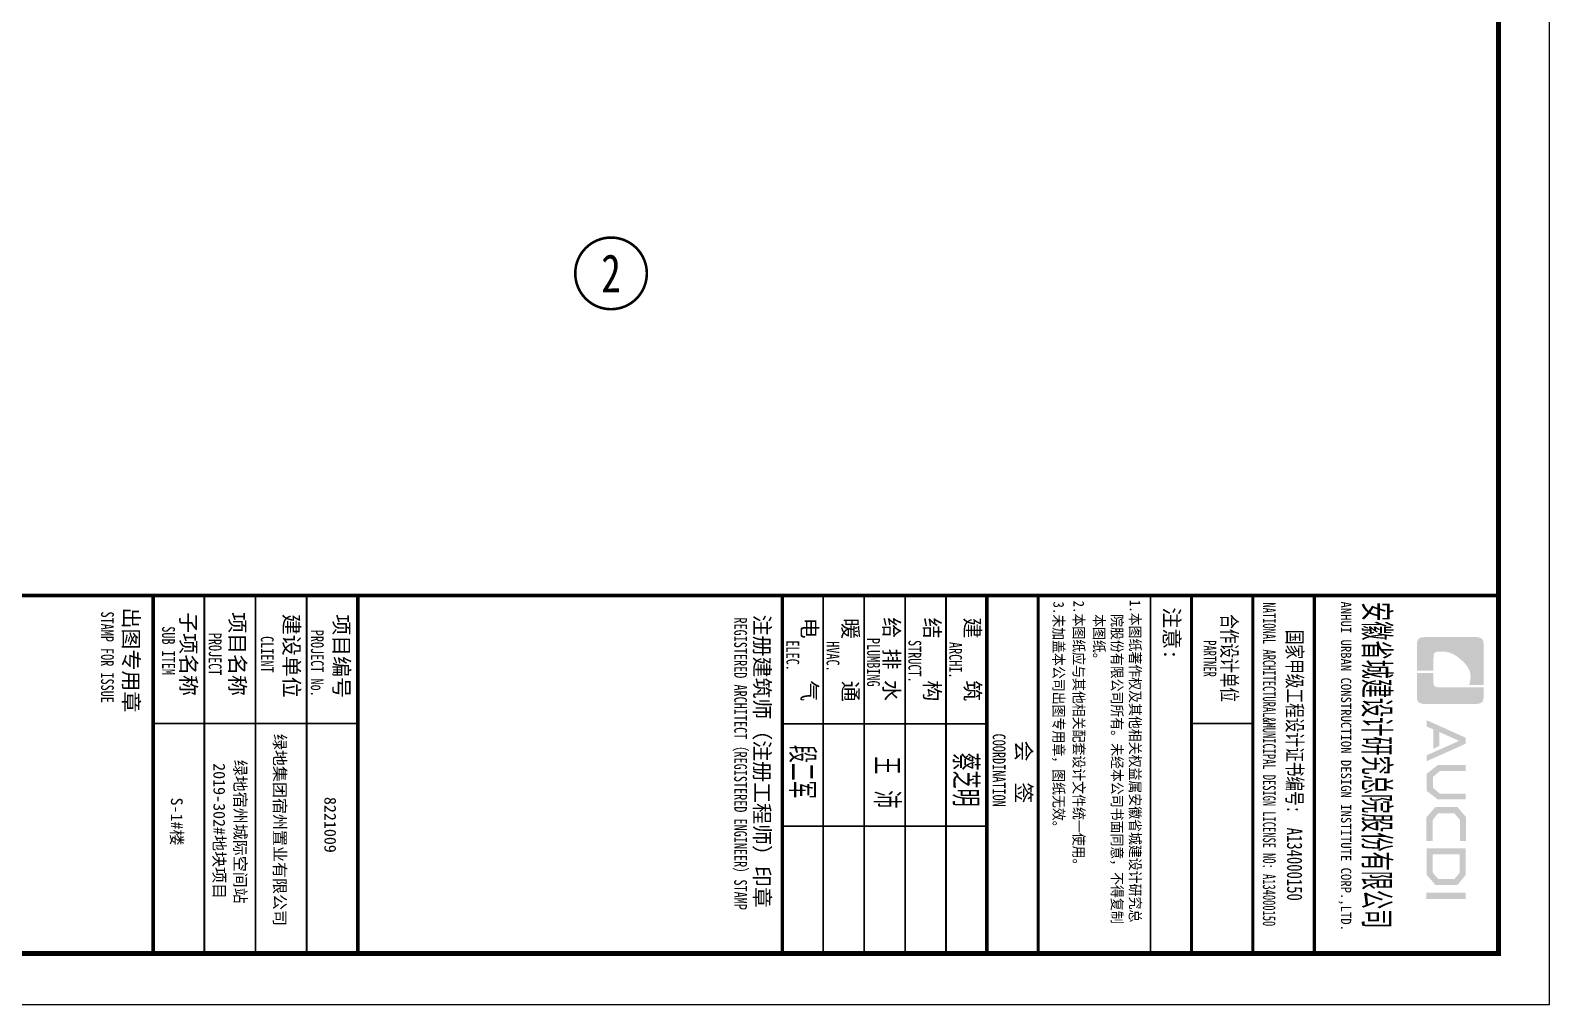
# Model space of a CAD drawing. Extents: x 169490 to 7584583, y -2399407 to 1374371.
# Drawn here: x 744359 to 750299, y 467365 to 471173 of the extents above; entities that cross this region are included whole.
import ezdxf
from ezdxf.enums import TextEntityAlignment as Align

# ---------------------------------------------------------------- set-up
doc = ezdxf.new("R2010")
doc.units = 0
doc.header["$LTSCALE"] = 100
doc.layers.get('0').update_dxf_attribs({"linetype": 'CONTINUOUS'})
for name, color, linetype in [('DIM_IDEN', 3, 'CONTINUOUS'), ('图框', 140, 'CONTINUOUS'), ('图签文字', 147, 'CONTINUOUS')]:
    doc.layers.add(name, color=color, linetype=linetype)
doc.layers.add('图签', color=147, linetype='CONTINUOUS', lineweight=18)
doc.styles.add('HT', font='simhei.ttf')
doc.styles.add('宋体', font='')
doc.styles.add('建筑图签-1', font='simhei.ttf', dxfattribs={"width": 0.7})
doc.styles.add('建筑图签-2', font='TXT.shx', dxfattribs={"width": 0.5, "bigfont": 'HZTXT.shx'})
doc.styles.add('黑体', font='simhei.ttf', dxfattribs={"width": 0.7})
doc.styles.get('宋体').set_extended_font_data('SimSun')

# ---------------------------------------------------------------- blocks, each defined once
blk = doc.blocks.new('院标1')
h = blk.add_hatch(color=150)
h.dxf.hatch_style = 1
h.set_gradient(color1=(33, 113, 253), color2=(33, 113, 253), tint=1, name='INVCURVED')
edge = h.paths.add_edge_path()
edge.add_spline(control_points=[(116373, 648379), (116379, 648379), (116382, 648379), (116391, 648379), (116391, 648379), (116391, 648379), (116616, 648379), (116616, 648379), (116616, 648379), (116616, 648379), (116616, 648054), (116616, 648054), (116616, 648054), (116616, 648054), (116108, 648054), (116108, 648054), (116108, 648054), (116028, 648054), (115963, 648111), (115963, 648199), (115963, 648199), (115963, 648199), (115963, 649215), (115963, 649215), (115963, 649215), (115963, 649295), (116018, 649360), (116108, 649360), (116108, 649360), (116108, 649360), (116897, 649360), (116897, 649360), (116897, 649360), (116897, 649360), (116897, 649080), (116897, 649080), (116897, 649080), (116897, 649080), (116566, 649140), (116356, 648859), (116356, 648859), (116245, 648719), (116240, 648545), (116247, 648466), (116247, 648466), (116254, 648386), (116247, 648466), (116247, 648466), (116247, 648466), (116247, 648466), (116258, 648374), (116373, 648379)], knot_values=[0, 0, 0, 0, 0.071429, 0.071429, 0.071429, 0.107143, 0.142857, 0.142857, 0.142857, 0.178571, 0.214286, 0.214286, 0.214286, 0.25, 0.285714, 0.285714, 0.285714, 0.321429, 0.357143, 0.357143, 0.357143, 0.392857, 0.428571, 0.428571, 0.428571, 0.464286, 0.5, 0.5, 0.5, 0.535714, 0.571429, 0.571429, 0.571429, 0.607143, 0.642857, 0.642857, 0.642857, 0.678571, 0.714286, 0.714286, 0.714286, 0.75, 0.785714, 0.785714, 0.785714, 0.821429, 0.857143, 0.857143, 0.857143, 0.928571, 1, 1, 1, 1], degree=3, periodic=0)
h = blk.add_hatch(color=150)
h.dxf.hatch_style = 1
h.set_gradient(color1=(33, 113, 253), color2=(33, 113, 253), tint=1, name='INVCURVED')
edge = h.paths.add_edge_path()
edge.add_spline(control_points=[(117268, 649215), (117268, 649215), (117268, 648199), (117268, 648199), (117268, 648199), (117268, 648114), (117212, 648054), (117123, 648054), (117123, 648054), (117123, 648054), (116663, 648054), (116663, 648054), (116663, 648054), (116663, 648054), (116663, 648379), (116663, 648379), (116663, 648379), (116663, 648379), (116865, 648379), (116865, 648379), (116865, 648379), (116907, 648379), (116941, 648413), (116941, 648455), (116941, 648455), (116941, 648455), (116941, 649360), (116941, 649360), (116941, 649360), (116941, 649360), (117123, 649360), (117123, 649360), (117123, 649360), (117204, 649360), (117268, 649306), (117268, 649215)], knot_values=[0, 0, 0, 0, 0.1, 0.1, 0.1, 0.15, 0.2, 0.2, 0.2, 0.25, 0.3, 0.3, 0.3, 0.35, 0.4, 0.4, 0.4, 0.45, 0.5, 0.5, 0.5, 0.55, 0.6, 0.6, 0.6, 0.65, 0.7, 0.7, 0.7, 0.75, 0.8, 0.8, 0.8, 0.9, 1, 1, 1, 1], degree=3, periodic=0)
blk = doc.blocks.new('tq123')
at = {"layer": '图框'}
h = blk.add_hatch(color=256, dxfattribs=at)
h.paths.add_polyline_path([(-1187, 56758), (-1061, 56758), (-1061, 55988), (-1187, 55988)])
h.paths.add_polyline_path([(-1939, 56642), (-1939, 56116), (-1579, 56116), (-1455, 56223), (-1455, 56541), (-1575, 56642)], flags=16)
h.paths.add_polyline_path([(-2057, 56760), (-2057, 55998), (-1535, 55998), (-1337, 56168), (-1337, 56596), (-1532, 56760)])
h.paths.add_polyline_path([(-2200, 56764), (-2200, 56648), (-2607, 56648), (-2740, 56537), (-2740, 56218), (-2607, 56115), (-2198, 56115), (-2198, 55993), (-2662, 55993), (-2864, 56168), (-2864, 56596), (-2666, 56764)])
h.paths.add_polyline_path([(-3683, 56762), (-3563, 56762), (-3563, 56251), (-3449, 56120), (-3238, 56120), (-3124, 56251), (-3124, 56762), (-3010, 56762), (-3010, 56214), (-3174, 55997), (-3512, 55997), (-3683, 56216)])
h.paths.add_polyline_path([(-4215, 56760), (-4098, 56760), (-3756, 55996), (-3872, 55996), (-4153, 56630), (-4328, 56242), (-4057, 56242), (-3996, 56127), (-4377, 56127), (-4436, 55994), (-4559, 55994)])
for p, q in [((-6995, 53800), (5, 53800)), ((-6995, 53800), (5, 53800)), ((-6995, 52600), (5, 52600))]:
    blk.add_line(p, q, dxfattribs=at)
for points, const_width in [([(-6995, 0), (-6995, 57400)], 70), ([(-6995, 53800), (5, 53800)], 60), ([(-6995, 52600), (5, 52600)], 60), ([(-6995, 52600), (5, 52600)], 60), ([(-4495, 52600), (-4495, 51400)], 35), ([(-6995, 51400), (5, 51400)], 60), ([(-6995, 51400), (5, 51400)], 60), ([(-6995, 50599), (5, 50599)], 35), ([(-6987, 48400), (13, 48400)], 60), ([(-6987, 47400), (13, 47400)], 70), ([(-6987, 47400), (13, 47400)], 70), ([(-4487, 47400), (-4487, 43400)], 35), ([(-2487, 47400), (-2487, 43400)], 35), ([(-6987, 46600), (13, 46600)], 35), ([(-6987, 45800), (13, 45800)], 35), ([(-6987, 45000), (13, 45000)], 35), ([(-6987, 44200), (13, 44200)], 35), ([(-6987, 43400), (13, 43400)], 70), ([(-6995, 35100), (5, 35100)], 70), ([(-6995, 35100), (5, 35100)], 70), ([(-4495, 31100), (-4495, 35100)], 35), ([(-6995, 34100), (5, 34100)], 35), ([(-6995, 33100), (5, 33100)], 35), ([(-6995, 32100), (5, 32100)], 35), ([(5, 31100), (-6995, 31100)], 70)]:
    blk.add_lwpolyline(points, dxfattribs=dict(at, const_width=const_width))
blk.add_blockref('院标1', (-122144, -592249))
for s, height, style, width, p in [('ANHUI URBAN CONSTRUCTION DESIGN INSTITUTE CORP.,LTD.', 200, '建筑图签-1', 0.91, (-6877, 54322)), ('NATIONAL ARCHITECTURAL&MUNICIPAL DESIGN LICENSE NO: A134000150', 250, '建筑图签-1', 0.6, (-6858, 52795)), ('PARTNER', 250, '建筑图签-1', 0.6, (-6120, 51634)), ('1.本图纸著作权及其他相关权益属安徽省城建设计研究总', 210, 'HT', 0.88, (-6909, 50193)), ('院股份有限公司所有。未经本公司书面同意，不得复制', 210, 'HT', 0.88, (-6630, 49839)), ('本图纸。', 210, 'HT', 0.88, (-6630, 49489)), (' 2.本图纸应与其他相关配套设计文件统一使用。 ', 210, 'HT', 0.88, (-7020, 49092)), ('3.未加盖本公司出图专用章，图纸无效。', 210, 'HT', 0.88, (-6877, 48698)), ('COORDINATION', 250, '建筑图签-1', 0.7, (-4295, 47513)), ('ARCHI.', 250, '建筑图签-1', 0.7, (-6086, 46662)), ('STRUCT.', 250, '建筑图签-1', 0.7, (-6125, 45865)), ('PLUMBING', 250, '建筑图签-1', 0.7, (-6166, 45058)), ('HVAC.', 250, '建筑图签-1', 0.7, (-6101, 44265)), ('ELEC.', 250, '建筑图签-1', 0.7, (-6117, 43480)), ('REGISTERED ARCHITECT（REGISTERED ENGINEER）STAMP', 250, '建筑图签-1', 0.7, (-6566, 42459)), ('PROJECT No.', 250, '建筑图签-1', 0.7, (-6325, 34185, -1799)), ('CLIENT', 250, '建筑图签-1', 0.7, (-6201, 33206)), ('PROJECT', 250, '建筑图签-1', 0.7, (-6266, 32187)), ('SUB ITEM', 250, '建筑图签-1', 0.7, (-6393, 31276)), ('STAMP FOR ISSUE', 250, '建筑图签-1', 0.7, (-6682, 30081))]:
    blk.add_text(s, height=height, dxfattribs=dict(at, style=style, width=width)).set_placement(p)
at = {"layer": '图签', "color": 2, "style": '宋体'}
for s, height, p in [('8221009', 229.3, (-3058, 34448)), ('绿地集团宿州置业有限公司', 229.34, (-4290, 33462)), ('绿地宿州城际空间站', 229.3, (-3785, 32688)), ('2019-302#地块项目', 229.34, (-3718, 32279)), ('S-1#楼', 229.3, (-3046, 31448))]:
    blk.add_text(s, height=height, dxfattribs=at).set_placement(p)
at = {"layer": '图签文字', "color": 7, "style": '建筑图签-1'}
for s, height, width, p in [('安徽省城建设计研究总院股份有限公司', 500, 0.55, (-6867, 54777)), ('国家甲级工程设计证书编号:  A134000150', 300, 0.7, (-6323, 53267)), ('合作设计单位', 300, 0.7, (-6630, 51990))]:
    blk.add_text(s, height=height, dxfattribs=dict(at, width=width)).set_placement(p)
for s, p in [('注意:', (-6764, 50863)), ('会  签', (-4160, 47968)), ('建    筑', (-6565, 46967)), ('结    构', (-6561, 46179)), ('给 排 水', (-6570, 45385)), ('暖    通', (-6552, 44582)), ('电    气', (-6562, 43782)), ('注册建筑师（注册工程师）印章', (-6620, 42854)), ('项目编号', (-6627, 34632)), ('建设单位', (-6635, 33655)), ('项目名称', (-6668, 32597)), ('子项名称', (-6668, 31640)), ('出图专用章', (-6759, 30518))]:
    blk.add_text(s, height=300, dxfattribs=at).set_placement(p)
at = {"layer": '图签文字', "color": 1, "style": '建筑图签-2', "width": 0.7}
for s, p in [('蔡芝明', (-3921, 46728)), ('王 沛', (-3849, 45187)), ('段二军', (-4074, 43532))]:
    blk.add_text(s, height=500, dxfattribs=at).set_placement(p)

msp = doc.modelspace()

# ---------------------------------------------------------------- linework, layer by layer
at = {"layer": 'DIM_IDEN', "const_width": 10}
msp.add_lwpolyline([(746769.6, 470223.2, 1), (746489.6, 470223.2, 1)], format="xyb", close=True, dxfattribs=at)
at = {"layer": '图框'}
msp.add_lwpolyline([(738419.3, 488385.4), (738419.3, 467365.4), (750299.3, 467365.4), (750299.3, 488385.4)], close=True, dxfattribs=at)
at = {"layer": '图框', "const_width": 20}
msp.add_lwpolyline([(738619.3, 487885.4), (738619.3, 467565.4), (750099.3, 467565.4), (750099.3, 487885.4)], close=True, dxfattribs=at)

# ---------------------------------------------------------------- block references
at = {"xscale": 0.2, "yscale": 0.2, "zscale": 0.2, "rotation": 270}
msp.add_blockref('tq123', (738619.3, 467565.4), dxfattribs=at)

# ---------------------------------------------------------------- texts
at = {"layer": 'DIM_IDEN', "color": 7, "style": '黑体', "width": 0.716092}
msp.add_text('2', height=149.4, dxfattribs=at).set_placement((746591.2, 470148.5), (746668.1, 470148.5), align=Align.FIT)

doc.saveas('drawing.dxf')
